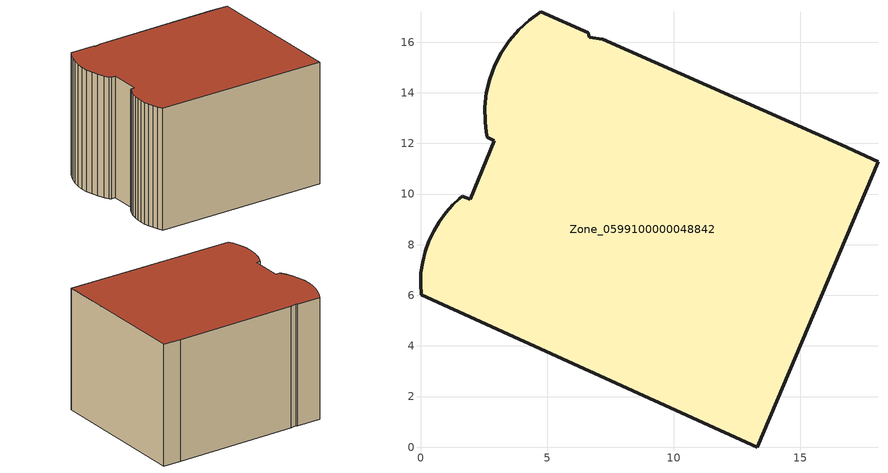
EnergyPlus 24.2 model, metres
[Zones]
Zone_0599100000048842
 floor ground (C_G): 7.2,16.12 16.63,11.95 18.08,11.28 13.31,0 0.02,6.02 0,6.45 0.02,6.88 0.08,7.31 0.19,7.73 0.33,8.14 0.51,8.54 0.73,8.91 0.99,9.26 1.28,9.58 1.52,9.81 1.65,9.91 1.97,9.79 2.92,12.11 2.64,12.25 2.6,12.45 2.55,12.86 2.55,13.43 2.61,14 2.73,14.55 2.93,15.08 3.19,15.59 3.5,16.06 3.87,16.49 4.29,16.87 4.76,17.2 6.62,16.38 6.67,16.2 z0
 wall outside (C_F): 3.5,16.06 3.19,15.59 2.93,15.08 2.73,14.55 2.61,14 2.55,13.43 2.55,12.86 2.6,12.45 2.64,12.25 2.92,12.11 1.97,9.79 1.65,9.91 1.52,9.81 1.28,9.58 0.99,9.26 0.73,8.91 0.51,8.54 0.33,8.14 0.19,7.73 0.08,7.31 0.02,6.88 0,6.45 0.02,6.02 13.31,0 18.08,11.28 16.63,11.95 7.2,16.12 6.67,16.2 6.62,16.38 4.76,17.2 4.29,16.87 3.87,16.49 3.5,16.06 z0:10.39
 roof outside (C_R): 16.63,11.95 7.2,16.12 6.67,16.2 6.62,16.38 4.76,17.2 4.29,16.87 3.87,16.49 3.5,16.06 3.19,15.59 2.93,15.08 2.73,14.55 2.61,14 2.55,13.43 2.55,12.86 2.6,12.45 2.64,12.25 2.92,12.11 1.97,9.79 1.65,9.91 1.52,9.81 1.28,9.58 0.99,9.26 0.73,8.91 0.51,8.54 0.33,8.14 0.19,7.73 0.08,7.31 0.02,6.88 0,6.45 0.02,6.02 13.31,0 18.08,11.28 z10.39
[BUILDING]
Pand.0599100000048842: North Axis=0; Terrain=City; Loads Convergence Tolerance Value=0.04; Temperature Convergence Tolerance Value=0.4; Solar Distribution=FullExterior; Maximum Number of Warmup Days=25; Minimum Number of Warmup Days=1
[Site:Location]
Rotterdam.The.Hague.AP_ZH_NLD Design_Conditions: Latitude=51.96; Longitude=4.45; Time Zone=1; Elevation=-4.5
[SITE:GROUNDTEMPERATURE:BUILDINGSURFACE]
18, 18, 18, 18, 18, 18, 18, 18, 18, 18, 18, 18
[MATERIAL] Thermal Absorptance=0.9; Solar Absorptance=0.7; Visible Absorptance=0.7
Name | Roughness | Thickness | Conductivity | Density | Specific Heat
G.D.1965 | MediumSmooth | 0.15 | 1 | 540 | 1210
F.D.1965 | Rough | 0.3 | 0.857143 | 1920 | 840
R.D.1965 | MediumRough | 0.2 | 0.08 | 1500 | 1000
[CONSTRUCTION]
C_G: G.D.1965
C_F: F.D.1965
C_R: R.D.1965
[ZONE]
Zone_0599100000048842: Type=1; Multiplier=1; Ceiling Height=Autocalculate; Volume=Autocalculate; Floor Area=autocalculate; Part of Total Floor Area=Yes
[ZONEINFILTRATION:DESIGNFLOWRATE]
Infil_Zone_0599100000048842: Zone or ZoneList or Space or SpaceList=Zone_0599100000048842; Schedule=AlwaysOn; Design Flow Rate Calculation Method=Flow/Area; Flow Rate per Floor Area=0.0042; Constant Term Coefficient=1; Temperature Term Coefficient=0; Velocity Term Coefficient=0; Velocity Squared Term Coefficient=0
[HVACTEMPLATE:ZONE:IDEALLOADSAIRSYSTEM]
Zone_0599100000048842: Maximum Heating Supply Air Temperature=50; Minimum Cooling Supply Air Temperature=13; Maximum Heating Supply Air Humidity Ratio=0.0156; Minimum Cooling Supply Air Humidity Ratio=0.0077; Heating Limit=NoLimit; Cooling Limit=NoLimit; Dehumidification Control Type=ConstantSensibleHeatRatio; Cooling Sensible Heat Ratio=0.7; Dehumidification Setpoint=60; Humidification Control Type=None; Humidification Setpoint=30; Outdoor Air Method=None; Outdoor Air Flow Rate per Person=0.00944; Outdoor Air Flow Rate per Zone Floor Area=0; Outdoor Air Flow Rate per Zone=0; Demand Controlled Ventilation Type=None; Outdoor Air Economizer Type=NoEconomizer; Heat Recovery Type=None; Sensible Heat Recovery Effectiveness=0.7; Latent Heat Recovery Effectiveness=0.65
[ZONECONTROL:THERMOSTAT]
ThermostatControl_Zone_0599100000048842: Zone or ZoneList=Zone_0599100000048842; Control Type Schedule=DualSetpointControlType; Control 1=Thermostat_Zone_0599100000048842; Temperature Difference Between Cutout And Setpoint=0
[THERMOSTATSETPOINT:DUALSETPOINT]
Thermostat_Zone_0599100000048842: Heating Setpoint Temperature Schedule=HeatingSetpoint_Zone_0599100000048842; Cooling Setpoint Temperature Schedule=CoolingSetpoint_Zone_0599100000048842
[SCHEDULE:COMPACT]
HeatingSetpoint_Zone_0599100000048842: Through: 12/31, For: AllDays, Until: 24:00, 21
CoolingSetpoint_Zone_0599100000048842: Through: 12/31, For: AllDays, Until: 24:00, 24
DualSetpointControlType: Through: 12/31, For: AllDays, Until: 24:00, 4
AlwaysOn: Through: 12/31, For: AllDays, Until: 24:00, 1
